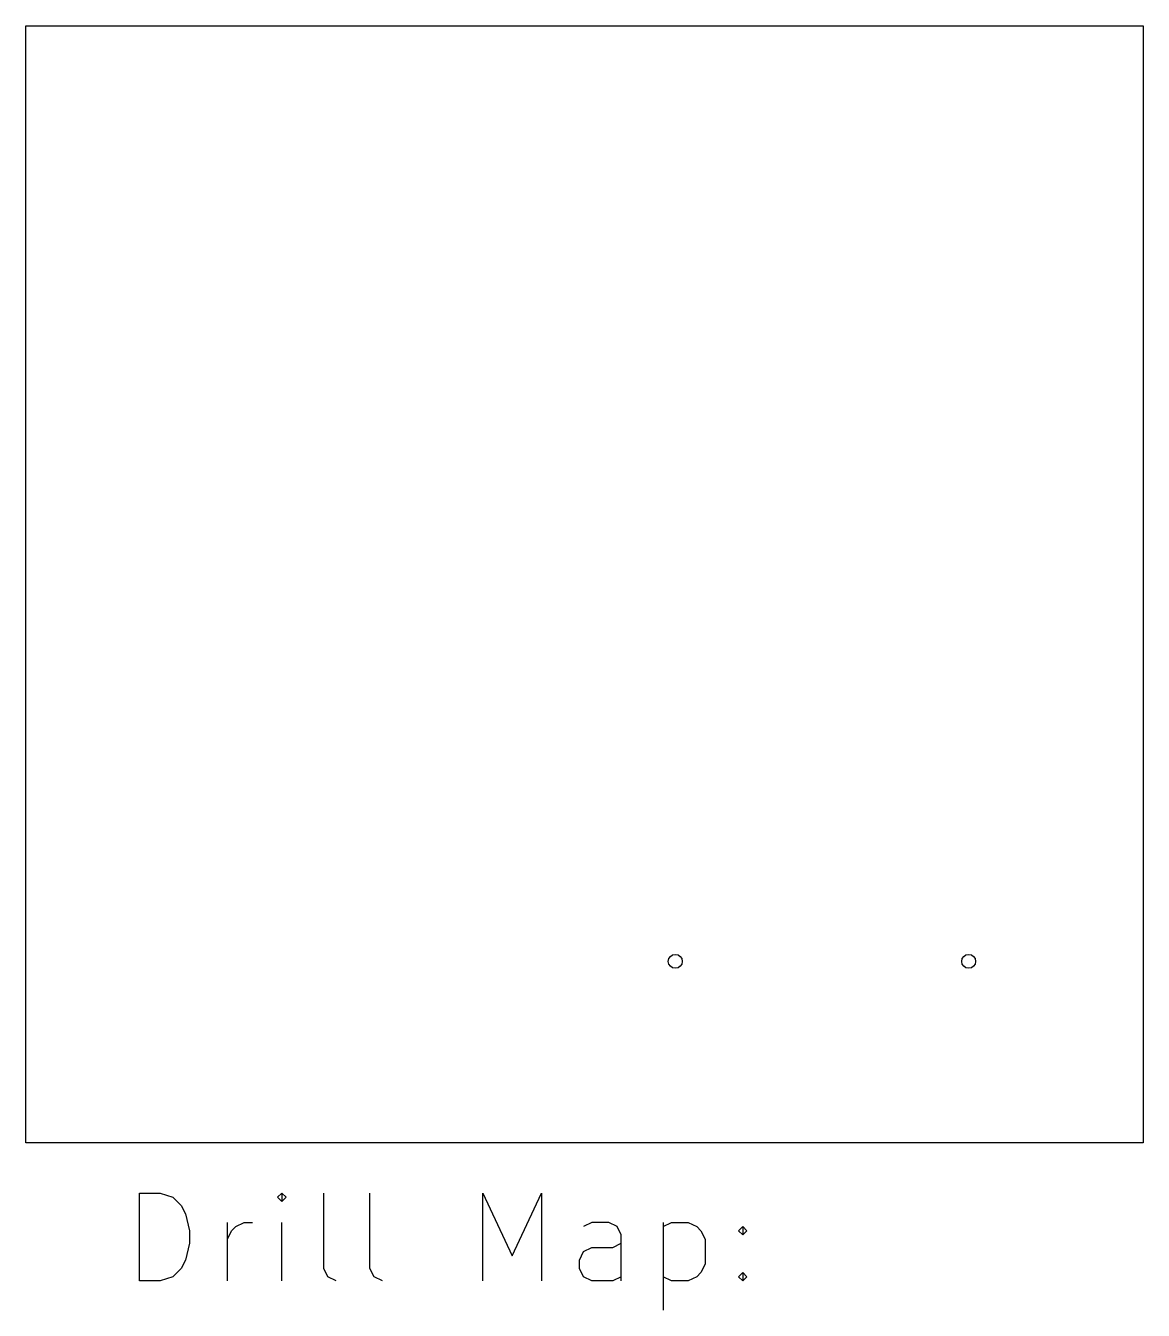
# Model space of a CAD drawing. Extents: x 51.1 to 76.5, y -82.9 to -53.7.
import ezdxf

# ---------------------------------------------------------------- set-up
doc = ezdxf.new("R2010")
doc.units = 0
doc.layers.add('BLACK', color=7, linetype='CONTINUOUS')

msp = doc.modelspace()

# ---------------------------------------------------------------- linework, layer by layer
at = {"layer": 'BLACK', "linetype": 'CONTINUOUS'}
for p, q in [((51.1175, -53.6575), (76.5175, -53.6575)), ((51.1175, -79.0575), (51.1175, -53.6575)), ((76.5175, -53.6575), (76.5175, -79.0575)), ((76.5175, -79.0575), (51.1175, -79.0575)), ((53.700268, -82.197338), (53.700268, -80.197338)), ((53.700268, -80.197338), (54.176458, -80.197338)), ((54.176458, -80.197338), (54.462173, -80.292576)), ((54.462173, -80.292576), (54.652649, -80.483052)), ((56.938363, -80.197338), (56.843125, -80.292576)), ((56.843125, -80.292576), (56.938363, -80.387814)), ((57.033601, -80.292576), (56.938363, -80.197338)), ((56.938363, -80.197338), (56.938363, -80.387814)), ((56.938363, -80.387814), (57.033601, -80.292576)), ((57.890744, -81.911623), (57.890744, -80.197338)), ((58.938363, -81.911623), (58.938363, -80.197338)), ((61.509792, -82.197338), (61.509792, -80.197338)), ((61.509792, -80.197338), (62.176459, -81.625909)), ((62.176459, -81.625909), (62.843125, -80.197338)), ((62.843125, -80.197338), (62.843125, -82.197338)), ((54.652649, -80.483052), (54.747887, -80.673528)), ((54.747887, -80.673528), (54.843125, -81.05448)), ((55.700268, -82.197338), (55.700268, -80.864004)), ((55.890744, -80.959242), (56.08122, -80.864004)), ((56.08122, -80.864004), (56.271697, -80.864004)), ((56.938363, -82.197338), (56.938363, -80.864004)), ((63.985982, -80.864004), (63.795506, -80.959242)), ((64.366935, -80.864004), (63.985982, -80.864004)), ((64.557411, -80.959242), (64.366935, -80.864004)), ((65.60503, -80.864004), (65.60503, -82.864004)), ((65.60503, -80.959242), (65.795506, -80.864004)), ((65.795506, -80.864004), (66.176459, -80.864004)), ((66.176459, -80.864004), (66.366935, -80.959242)), ((54.843125, -81.05448), (54.843125, -81.340195)), ((55.700268, -81.244957), (55.795506, -81.05448)), ((55.795506, -81.05448), (55.890744, -80.959242)), ((64.652649, -81.149719), (64.557411, -80.959242)), ((64.652649, -82.197338), (64.652649, -81.149719)), ((66.366935, -80.959242), (66.462173, -81.05448)), ((66.462173, -81.05448), (66.557411, -81.244957)), ((67.319316, -81.05448), (67.414554, -80.959242)), ((67.414554, -81.149719), (67.319316, -81.05448)), ((67.414554, -80.959242), (67.509792, -81.05448)), ((67.414554, -80.959242), (67.414554, -81.149719)), ((67.509792, -81.05448), (67.414554, -81.149719)), ((54.843125, -81.340195), (54.747887, -81.721147)), ((63.795506, -81.530671), (63.985982, -81.435433)), ((63.985982, -81.435433), (64.462173, -81.435433)), ((64.462173, -81.435433), (64.652649, -81.340195)), ((66.557411, -81.244957), (66.557411, -81.816385)), ((54.747887, -81.721147), (54.652649, -81.911623)), ((63.700268, -81.721147), (63.795506, -81.530671)), ((63.700268, -81.911623), (63.700268, -81.721147)), ((54.652649, -81.911623), (54.462173, -82.1021)), ((57.985982, -82.1021), (57.890744, -81.911623)), ((59.033601, -82.1021), (58.938363, -81.911623)), ((63.795506, -82.1021), (63.700268, -81.911623)), ((66.462173, -82.006861), (66.366935, -82.1021)), ((66.557411, -81.816385), (66.462173, -82.006861)), ((67.319316, -82.1021), (67.414554, -82.006861)), ((67.414554, -82.006861), (67.509792, -82.1021)), ((67.414554, -82.006861), (67.414554, -82.197338)), ((54.176458, -82.197338), (53.700268, -82.197338)), ((54.462173, -82.1021), (54.176458, -82.197338)), ((58.176458, -82.197338), (57.985982, -82.1021)), ((59.224077, -82.197338), (59.033601, -82.1021)), ((63.985982, -82.197338), (63.795506, -82.1021)), ((64.462173, -82.197338), (63.985982, -82.197338)), ((64.652649, -82.1021), (64.462173, -82.197338)), ((65.795506, -82.197338), (65.60503, -82.1021)), ((66.176459, -82.197338), (65.795506, -82.197338)), ((66.366935, -82.1021), (66.176459, -82.197338)), ((67.414554, -82.197338), (67.319316, -82.1021)), ((67.509792, -82.1021), (67.414554, -82.197338))]:
    msp.add_line(p, q, dxfattribs=at)
at = {"layer": 'BLACK'}
for centre in [(65.88125, -74.93), (72.54875, -74.93)]:
    msp.add_circle(centre, 0.15875, dxfattribs=at)

doc.saveas('drawing.dxf')
